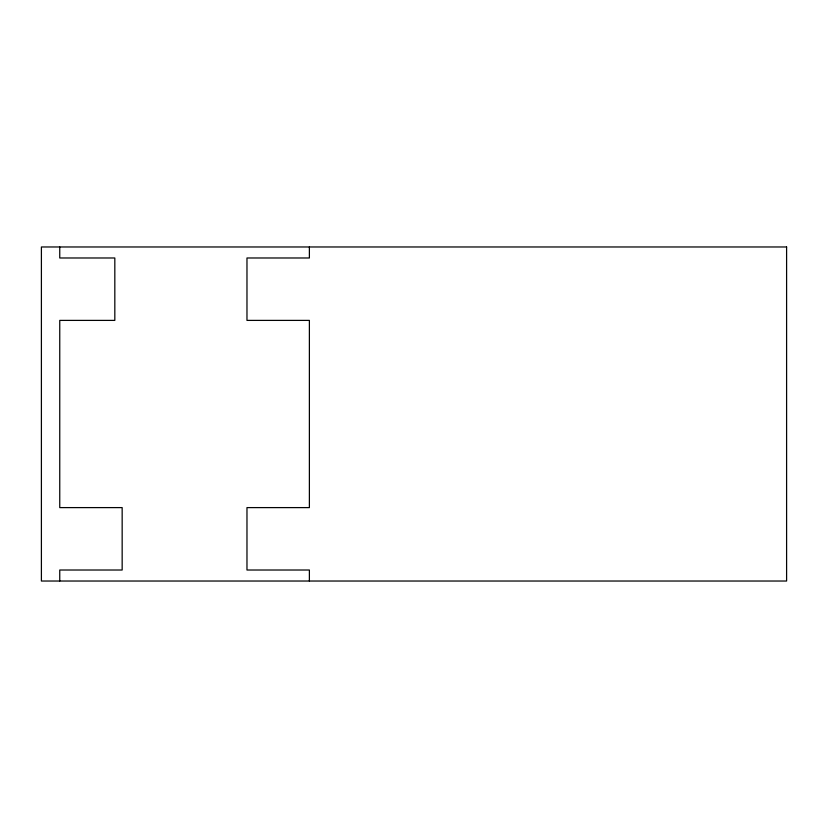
<?xml version="1.0" encoding="UTF-8"?>
<svg xmlns="http://www.w3.org/2000/svg" width="828" height="828" viewBox="0 0 828 828"><rect width="100%" height="100%" fill="white"/><g stroke="black" fill="none" stroke-linecap="round" stroke-linejoin="round"><path stroke-width="1.24" d="M309.382 246.972L309.382 257.984L246.972 257.984L246.972 320.395L309.382 320.395L309.382 507.605L246.972 507.605L246.972 570.016L309.382 570.016L309.382 581.028M59.751 246.972L59.751 257.984L114.823 257.984L114.823 320.395L59.751 320.395L59.751 507.605L122.161 507.605L122.161 570.016L59.751 570.016L59.751 581.028M786.6 246.972L41.4 246.972L41.4 581.028L786.6 581.028L786.6 246.972"/></g></svg>
